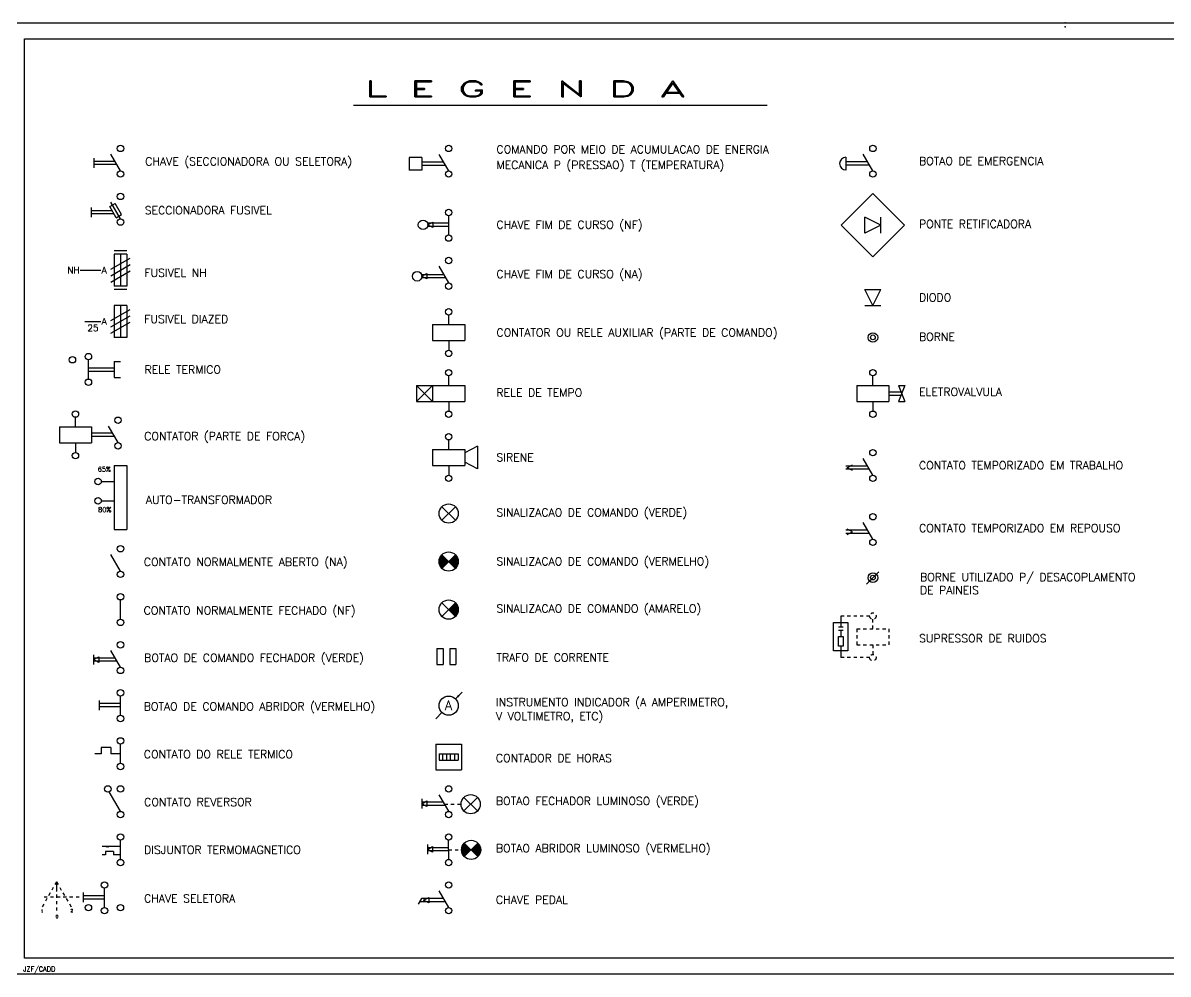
# Model space of a CAD drawing. Extents: x -183 to 870, y 9 to 307.
# Drawn here: x 24.5 to 382.2, y 10 to 307 of the extents above; entities that cross this region are included whole.
import ezdxf
from ezdxf.enums import TextEntityAlignment as Align

# ---------------------------------------------------------------- set-up
doc = ezdxf.new("R2010")
doc.units = 0
doc.header["$MEASUREMENT"] = 0
doc.linetypes.add('HIDDEN1', pattern=[2, 1, -1])
doc.layers.get('0').update_dxf_attribs({"color": 1, "linetype": 'CONTINUOUS'})
for name, color, linetype in [('DES', 7, 'CONTINUOUS'), ('HACHURA', 5, 'CONTINUOUS'), ('HIDDEN1', 3, 'HIDDEN1'), ('MARGEM', 7, 'CONTINUOUS'), ('SIM', 1, 'CONTINUOUS'), ('TEXTO', 6, 'CONTINUOUS'), ('WIDTH', 4, 'CONTINUOUS')]:
    doc.layers.add(name, color=color, linetype=linetype)
doc.styles.add('ROMAND', font='romand')
doc.styles.add('ROMANS', font='romans')

# ---------------------------------------------------------------- blocks, each defined once
blk = doc.blocks.new('*X6')
at = {"color": 0}
for p, q in [((161.51, 50.14), (162.94, 51.57)), ((161.52, 49.79), (163.11, 51.39)), ((161.55, 49.48), (163.29, 51.21)), ((161.56, 50.55), (162.76, 51.74)), ((161.62, 49.19), (163.47, 51.04)), ((161.7, 51.04), (162.58, 51.92)), ((161.7, 48.92), (163.64, 50.86)), ((161.81, 48.67), (163.82, 50.68)), ((161.93, 48.44), (164, 50.51)), ((162.07, 48.23), (164.17, 50.33)), ((162.17, 51.87), (162.41, 52.1)), ((162.23, 48.03), (164.35, 50.15)), ((164.53, 49.98), (166.64, 52.09)), ((164.7, 49.8), (166.81, 51.91)), ((164.88, 49.62), (166.96, 51.71)), ((165.06, 49.45), (167.1, 51.49)), ((165.23, 49.27), (167.22, 51.26)), ((165.41, 49.09), (167.33, 51.01)), ((165.59, 48.92), (167.41, 50.74)), ((165.77, 48.74), (167.47, 50.45)), ((165.94, 48.56), (167.51, 50.13)), ((166.12, 48.39), (167.5, 49.77)), ((166.3, 48.21), (167.44, 49.36)), ((166.47, 48.03), (167.29, 48.85))]:
    blk.add_line(p, q, dxfattribs=at)
blk = doc.blocks.new('*X5')
at = {"color": 0}
for p, q in [((157.51, 124.99), (159.63, 127.11)), ((157.69, 124.81), (159.8, 126.92)), ((157.87, 124.63), (159.96, 126.72)), ((158.04, 124.46), (160.09, 126.51)), ((158.22, 124.28), (160.22, 126.27)), ((158.4, 124.1), (160.32, 126.02)), ((158.57, 123.93), (160.4, 125.76)), ((158.75, 123.75), (160.46, 125.46)), ((158.93, 123.57), (160.5, 125.14)), ((159.1, 123.4), (160.49, 124.78)), ((159.28, 123.22), (160.43, 124.37)), ((159.46, 123.04), (160.27, 123.86))]:
    blk.add_line(p, q, dxfattribs=at)
blk = doc.blocks.new('*X4')
at = {"color": 0}
for p, q in [((154.5, 140), (156, 141.5)), ((154.52, 140.38), (155.82, 141.68)), ((154.52, 139.67), (156.17, 141.33)), ((154.57, 139.37), (156.35, 141.15)), ((154.62, 140.83), (155.64, 141.86)), ((154.64, 139.09), (156.53, 140.97)), ((154.74, 138.83), (156.7, 140.8)), ((154.85, 138.59), (156.88, 140.62)), ((154.86, 141.43), (155.47, 142.03)), ((154.98, 138.37), (157.06, 140.44)), ((155.13, 138.16), (157.24, 140.26)), ((155.29, 137.97), (157.41, 140.09)), ((157.59, 139.91), (159.71, 142.03)), ((157.77, 139.73), (159.87, 141.84)), ((157.94, 139.56), (160.02, 141.63)), ((158.12, 139.38), (160.15, 141.41)), ((158.3, 139.2), (160.26, 141.17)), ((158.47, 139.03), (160.36, 140.91)), ((158.65, 138.85), (160.43, 140.63)), ((158.83, 138.67), (160.48, 140.33)), ((159, 138.5), (160.5, 139.99)), ((159.18, 138.32), (160.48, 139.62)), ((159.36, 138.14), (160.38, 139.17)), ((159.53, 137.97), (160.14, 138.57))]:
    blk.add_line(p, q, dxfattribs=at)

msp = doc.modelspace()

# ---------------------------------------------------------------- linework, layer by layer
at = {"color": 6, "linetype": 'ByBlock'}
msp.add_solid([(160.03, 96.81), (160.5, 96.33), (161.68, 97.98)], dxfattribs=at)
at = {"layer": 'DES'}
for p, q in [((0, 307), (870, 307)), ((127.79, 281.31), (257, 281.31)), ((42.46, 229.8), (48.89, 229.8)), ((43.89, 213.8), (48.89, 213.8)), ((155.62, 78.81), (155.62, 76.81)), ((156.79, 78.81), (156.79, 76.81)), ((158.01, 78.81), (158.01, 76.81)), ((159.33, 78.81), (159.33, 76.81)), ((870, 10), (0, 10))]:
    msp.add_line(p, q, dxfattribs=at)
at = {"layer": 'HIDDEN1'}
for p, q in [((289, 121.79), (280, 121.79)), ((290, 117.8), (290, 120.83)), ((285, 117.8), (295, 117.8)), ((285, 117.8), (285, 112.8)), ((295, 117.8), (295, 112.8)), ((285, 112.8), (295, 112.8)), ((290, 112.8), (290, 109.81)), ((289, 108.81), (280, 108.81)), ((156.21, 63.04), (161.38, 63.04)), ((157.49, 48.81), (161.51, 48.81)), ((35, 38.81), (30.43, 30.75)), ((35, 38.81), (35, 28.98)), ((35, 38.81), (39.74, 30.75)), ((42.13, 33.98), (30.66, 33.98))]:
    msp.add_line(p, q, dxfattribs=at)
for centre in [(290, 121.79), (290, 108.81)]:
    msp.add_circle(centre, 1, dxfattribs=at)
at = {"layer": 'MARGEM', "color": 7}
msp.add_point((350, 305.81), dxfattribs=at)
at = {"layer": 'SIM'}
for p, q in [((46.65, 264.78), (46.65, 261.75)), ((149.16, 264.97), (145.16, 264.97)), ((145.16, 264.94), (145.16, 260.97)), ((149.16, 264.94), (149.16, 260.97)), ((281.58, 265.08), (281.58, 261.07)), ((53.3, 263.75), (46.64, 263.75)), ((53.88, 262.75), (46.64, 262.75)), ((155.94, 263.51), (149.16, 263.51)), ((156.52, 262.51), (149.16, 262.51)), ((288.4, 263.58), (281.58, 263.58)), ((288.98, 262.58), (281.58, 262.58)), ((149.16, 260.97), (145.16, 260.97)), ((51.64, 249.65), (53.37, 250.63)), ((55.37, 247.17), (53.37, 250.63)), ((280.1, 243.81), (290, 253.71)), ((290, 253.71), (299.9, 243.81)), ((52.34, 248.36), (45.84, 248.36)), ((52.95, 247.36), (45.84, 247.36)), ((45.86, 249.38), (45.86, 246.35)), ((53.63, 246.18), (51.63, 249.64)), ((53.62, 246.17), (55.37, 247.17)), ((157.5, 244.44), (150.89, 244.44)), ((157.5, 243.44), (150.89, 243.44)), ((150.91, 243.95), (152.56, 244.8)), ((152.56, 243.1), (150.91, 243.95)), ((152.56, 244.8), (152.56, 243.1)), ((280.1, 243.81), (290, 233.91)), ((292.52, 243.83), (287.52, 246.33)), ((287.52, 241.33), (287.52, 246.33)), ((292.52, 243.83), (287.52, 241.33)), ((290, 233.91), (299.9, 243.81)), ((292.52, 241.33), (292.52, 246.33)), ((52, 230.09), (58, 233.55)), ((57, 235.81), (53, 235.81)), ((53, 234.81), (53, 224.81)), ((57, 234.81), (53, 234.81)), ((55, 234.81), (55, 224.81)), ((57, 234.81), (57, 224.81)), ((52, 228.07), (58, 231.53)), ((52, 226.1), (58, 229.57)), ((156.01, 228.38), (149.03, 228.38)), ((156.59, 227.38), (149.03, 227.38)), ((149.05, 227.89), (150.7, 228.73)), ((150.7, 227.04), (149.05, 227.89)), ((150.7, 228.73), (150.7, 227.04)), ((57, 224.81), (53, 224.81)), ((57, 223.81), (53, 223.81)), ((287.5, 223.81), (292.5, 223.81)), ((290, 218.81), (287.5, 223.81)), ((290, 218.81), (292.5, 223.81)), ((53, 218.81), (53, 208.81)), ((57, 218.81), (53, 218.81)), ((55, 218.81), (55, 208.81)), ((57, 218.81), (57, 208.81)), ((287.5, 218.81), (292.5, 218.81)), ((52, 214.09), (58, 217.55)), ((52, 212.07), (58, 215.53)), ((157.5, 212.8), (157.5, 215.83)), ((52, 210.1), (58, 213.57)), ((152.5, 212.8), (162.5, 212.8)), ((152.5, 212.8), (152.5, 207.8)), ((162.5, 212.8), (162.5, 207.8)), ((57, 208.81), (53, 208.81)), ((152.5, 207.8), (162.5, 207.8)), ((157.5, 207.8), (157.5, 204.81)), ((53, 201.31), (53, 196.31)), ((53, 201.31), (55, 201.31)), ((44.99, 199.31), (53, 199.31)), ((44.99, 198.31), (53, 198.31)), ((157.5, 193.8), (157.5, 196.83)), ((290, 193.8), (290, 196.83)), ((53, 196.31), (55, 196.31)), ((147.5, 193.8), (162.5, 193.8)), ((152.5, 193.8), (147.5, 188.8)), ((147.5, 193.8), (152.5, 188.8)), ((147.5, 193.8), (147.5, 188.8)), ((152.5, 193.8), (152.5, 188.8)), ((162.5, 193.8), (162.5, 188.8)), ((285, 193.8), (295, 193.8)), ((285, 193.8), (285, 188.8)), ((295, 193.8), (295, 188.8)), ((298, 193.8), (300, 188.8)), ((300, 193.8), (298, 188.8)), ((298, 193.8), (300, 193.8)), ((295, 191.8), (298.8, 191.8)), ((295, 190.8), (298.8, 190.8)), ((147.5, 188.8), (162.5, 188.8)), ((157.5, 188.8), (157.5, 185.81)), ((285, 188.8), (295, 188.8)), ((290, 188.8), (290, 185.81)), ((298, 188.8), (300, 188.8)), ((40.93, 180.87), (40.93, 183.9)), ((35.93, 180.87), (45.93, 180.87)), ((35.93, 180.87), (35.93, 175.87)), ((52.54, 178.86), (45.87, 178.86)), ((45.93, 180.87), (45.93, 175.87)), ((35.93, 175.87), (45.93, 175.87)), ((40.93, 175.87), (40.93, 172.88)), ((53.12, 177.86), (45.87, 177.86)), ((157.5, 173.8), (157.5, 176.83)), ((152.5, 173.8), (162.5, 173.8)), ((152.5, 173.8), (152.5, 168.8)), ((166.5, 174.8), (162.5, 172.8)), ((162.5, 173.8), (162.5, 168.8)), ((166.5, 174.8), (166.5, 167.8)), ((53, 168.81), (53, 148.81)), ((53, 168.81), (57, 168.81)), ((57, 168.81), (57, 148.81)), ((152.5, 168.8), (162.5, 168.8)), ((157.5, 168.8), (157.5, 165.81)), ((166.5, 167.8), (162.5, 169.8)), ((288.39, 168.61), (281.53, 168.61)), ((281.97, 168.12), (283.62, 168.97)), ((283.62, 167.27), (281.97, 168.12)), ((288.96, 167.61), (281.53, 167.61)), ((49, 163.81), (53, 163.81)), ((49, 157.81), (53, 157.81)), ((155.38, 155.93), (159.62, 151.69)), ((155.38, 151.69), (159.62, 155.93)), ((53, 148.81), (57, 148.81)), ((288.39, 148.61), (281.53, 148.61)), ((288.96, 147.61), (281.53, 147.61)), ((283.62, 148.12), (281.97, 148.97)), ((281.97, 147.27), (283.62, 148.12)), ((155.38, 140.93), (159.62, 136.69)), ((155.38, 136.69), (159.62, 140.93)), ((287.97, 131.74), (291.84, 135.61)), ((159.62, 125.93), (155.38, 121.69)), ((159.62, 121.69), (155.38, 125.93)), ((280, 121.79), (280, 118.4)), ((277.73, 110.96), (277.73, 119.74)), ((277.73, 119.74), (282.13, 119.74)), ((279.22, 118.4), (280.71, 118.4)), ((282.13, 119.74), (282.13, 110.96)), ((279.22, 117.43), (280.71, 117.43)), ((279.22, 115.42), (280.71, 115.42)), ((279.22, 112.37), (279.22, 115.42)), ((280, 117.43), (280, 115.42)), ((280.71, 115.42), (280.71, 112.37)), ((153.83, 111.68), (153.83, 106.68)), ((153.83, 111.68), (155.83, 111.68)), ((155.83, 111.68), (155.83, 106.68)), ((157.83, 111.68), (159.77, 111.68)), ((157.83, 111.68), (157.83, 106.68)), ((159.77, 111.68), (159.77, 106.68)), ((282.13, 110.96), (277.73, 110.96)), ((280.71, 112.37), (279.22, 112.37)), ((280, 112.37), (280, 108.81)), ((53.34, 108.67), (46.53, 108.67)), ((53.92, 107.67), (46.53, 107.67)), ((46.55, 109.69), (46.55, 106.66)), ((46.55, 108.18), (48.2, 109.03)), ((48.2, 107.33), (46.55, 108.18)), ((48.2, 109.03), (48.2, 107.33)), ((153.83, 106.68), (155.83, 106.68)), ((157.83, 106.68), (159.77, 106.68)), ((159.62, 95.93), (161.68, 97.98)), ((54.99, 94.44), (48.34, 94.44)), ((54.99, 93.44), (48.34, 93.44)), ((48.35, 95.47), (48.35, 92.44)), ((153.44, 89.75), (155.38, 91.69)), ((49, 78.79), (47, 78.79)), ((49, 80.79), (49, 78.79)), ((52, 80.79), (49, 80.79)), ((52, 80.79), (52, 78.79)), ((54.99, 78.79), (52, 78.79)), ((153.5, 81.81), (153.5, 73.81)), ((153.5, 81.81), (161.5, 81.81)), ((154.5, 78.81), (154.5, 76.81)), ((154.5, 78.81), (160.5, 78.81)), ((160.5, 78.81), (160.5, 76.81)), ((161.5, 81.81), (161.5, 73.81)), ((154.5, 76.81), (160.5, 76.81)), ((153.5, 73.81), (161.5, 73.81)), ((149.08, 64.72), (149.08, 61.69)), ((162.24, 60.94), (166.49, 65.18)), ((162.26, 65.17), (166.51, 60.93)), ((155.83, 63.69), (149.06, 63.69)), ((156.41, 62.69), (149.06, 62.69)), ((149.08, 63.2), (150.73, 64.05)), ((150.73, 62.35), (149.08, 63.2)), ((150.73, 64.05), (150.73, 62.35)), ((150.85, 50.47), (150.85, 47.44)), ((162.37, 46.69), (166.62, 50.93)), ((162.39, 50.92), (166.64, 46.68)), ((50.36, 47.28), (49.25, 47.28)), ((55, 49.81), (49.27, 49.81)), ((52.86, 48.28), (50.36, 48.28)), ((50.36, 48.28), (50.36, 47.28)), ((52.86, 48.28), (52.86, 47.28)), ((55, 47.28), (52.86, 47.28)), ((157.34, 49.44), (150.84, 49.44)), ((157.49, 48.44), (150.84, 48.44)), ((150.85, 48.95), (152.5, 49.8)), ((152.5, 48.1), (150.85, 48.95)), ((152.5, 49.8), (152.5, 48.1)), ((35, 38.81), (35, 35.98)), ((49.99, 34.44), (43.34, 34.44)), ((49.99, 33.44), (43.34, 33.44)), ((43.35, 35.47), (43.35, 32.44)), ((149.03, 33.59), (147.99, 31.88)), ((156.47, 32.59), (148.42, 32.59)), ((155.89, 33.59), (149.03, 33.59)), ((149.69, 33.1), (151.34, 33.95)), ((151.34, 32.25), (149.69, 33.1)), ((151.34, 33.95), (151.34, 32.25))]:
    msp.add_line(p, q, dxfattribs=at)
at = {"layer": 'SIM', "color": 4}
for p, q in [((55, 260.82), (51.99, 266)), ((157.5, 260.82), (154.51, 265.96)), ((290, 260.82), (286.99, 266)), ((55, 245.82), (51.99, 251)), ((157.5, 240.82), (157.5, 246.81)), ((157.5, 225.82), (154.49, 231)), ((45, 195.82), (44.99, 201.81)), ((54.23, 175.95), (51.22, 181.13)), ((290, 165.82), (287, 171.01)), ((290, 145.82), (287, 151.01)), ((55, 135.82), (51.99, 141)), ((55, 120.81), (55, 126.81)), ((55, 105.82), (51.99, 111)), ((55, 90.82), (54.99, 96.81)), ((55, 75.82), (54.99, 81.81)), ((55, 60.82), (51.47, 66.9)), ((157.5, 60.82), (154.49, 66)), ((55, 45.82), (54.99, 51.77)), ((157.5, 45.82), (157.49, 51.81)), ((50, 30.82), (49.99, 36.81)), ((157.5, 30.82), (154.49, 36))]:
    msp.add_line(p, q, dxfattribs=at)
at = {"layer": 'SIM'}
for centre, radius in [((55, 267.81), 1), ((157.5, 267.81), 1), ((290, 267.81), 1), ((55, 259.81), 1), ((157.5, 259.81), 1), ((290, 259.81), 1), ((55, 252.81), 1), ((157.5, 247.81), 1), ((55, 244.81), 1), ((149.51, 243.95), 1.5), ((157.5, 239.81), 1), ((157.5, 232.81), 1), ((147.66, 227.89), 1.5), ((157.5, 224.81), 1), ((157.5, 216.79), 1), ((290, 208.77), 1.5), ((290, 208.81), 0.75), ((157.5, 203.81), 1), ((40, 201.81), 1), ((45, 202.81), 1), ((157.5, 197.79), 1), ((290, 197.79), 1), ((45, 194.81), 1), ((40.93, 184.86), 1), ((54.23, 182.94), 1), ((157.5, 184.81), 1), ((290, 184.81), 1), ((54.23, 174.94), 1), ((157.5, 177.79), 1), ((40.93, 171.88), 1), ((290, 172.81), 1), ((48, 163.81), 1), ((157.5, 164.81), 1), ((290, 164.81), 1), ((48, 157.78), 1), ((157.5, 153.81), 3), ((290, 152.81), 1), ((55, 142.81), 1), ((290, 144.81), 1), ((157.5, 138.81), 3), ((55, 134.81), 1), ((290, 133.77), 1.5), ((290, 133.81), 0.75), ((55, 127.81), 1), ((157.5, 123.81), 3), ((55, 119.81), 1), ((55, 112.81), 1), ((55, 104.81), 1), ((55, 97.81), 1), ((157.5, 93.81), 3), ((55, 89.81), 1), ((55, 82.81), 1), ((55, 74.81), 1), ((51.06, 67.81), 1), ((55, 67.81), 1), ((157.5, 67.81), 1), ((164.38, 63.04), 3), ((55, 59.81), 1), ((157.5, 59.81), 1), ((55, 52.81), 1), ((157.5, 52.81), 1), ((164.51, 48.79), 3), ((55, 44.81), 1), ((157.5, 44.81), 1), ((50, 37.81), 1), ((157.5, 37.81), 1), ((45, 30.75), 1), ((50, 29.81), 1), ((54.99, 30.75), 1), ((157.5, 29.81), 1)]:
    msp.add_circle(centre, radius, dxfattribs=at)
msp.add_arc((281.58, 263.08), 2, 90, 270, dxfattribs=at)
at = {"layer": 'TEXTO'}
msp.add_point((350, 307), dxfattribs=at)
at = {"layer": 'TEXTO', "color": 6}
msp.add_solid([(51.27, 49.48), (51.27, 50.14), (49.27, 49.81)], dxfattribs=at)
at = {"layer": 'WIDTH'}
for p, q in [((25, 15), (25, 302)), ((25, 302), (865, 302)), ((865, 15), (25, 15))]:
    msp.add_line(p, q, dxfattribs=at)

# ---------------------------------------------------------------- block references
at = {"layer": 'HACHURA'}
for name in ['*X4', '*X5', '*X6']:
    msp.add_blockref(name, (0, -1.19), dxfattribs=at)

# ---------------------------------------------------------------- texts
at = {"layer": 'TEXTO', "color": 4, "style": 'ROMAND', "width": 2}
msp.add_text('L E G E N D A', height=5, dxfattribs=at).set_placement((131.12, 283.87))
at = {"layer": 'TEXTO', "style": 'ROMANS'}
for s, height, p in [('COMANDO POR MEIO DE ACUMULACAO DE ENERGIA', 2.5, (172.43, 266.27)), ('CHAVE (SECCIONADORA OU SELETORA)', 2.5, (62.72, 262.5)), ('BOTAO DE EMERGENCIA', 2.5, (304.38, 262.62)), ('MECANICA P (PRESSAO) T (TEMPERATURA)', 2.5, (172.43, 261.41)), ('SECCIONADORA FUSIVEL', 2.5, (62.55, 247.23)), ('CHAVE FIM DE CURSO (NF)', 2.5, (172.43, 242.75)), ('PONTE RETIFICADORA', 2.5, (304.38, 242.96)), ('FUSIVEL NH', 2.5, (62.46, 227.75)), ('CHAVE FIM DE CURSO (NA)', 2.5, (172.43, 227.32)), ('DIODO', 2.5, (304.38, 220.02)), ('FUSIVEL DIAZED', 2.5, (62.42, 213.27)), ('25', 2, (44.69, 210.77)), ('CONTATOR OU RELE AUXILIAR (PARTE DE COMANDO)', 2.5, (172.43, 209.05)), ('BORNE', 2.5, (304.38, 207.75)), ('RELE TERMICO', 2.5, (62.51, 197.5)), ('RELE DE TEMPO', 2.5, (172.41, 190.31)), ('ELETROVALVULA', 2.5, (304.38, 190.54)), ('CONTATOR (PARTE DE FORCA)', 2.5, (62.42, 176.72)), ('SIRENE', 2.5, (172.41, 170.1)), ('65%', 1.5, (47.9, 166.89)), ('CONTATO TEMPORIZADO EM TRABALHO', 2.5, (304.38, 167.62)), ('AUTO-TRANSFORMADOR', 2.5, (62.93, 156.84)), ('80%', 1.5, (48.02, 154.26)), ('SINALIZACAO DE COMANDO (VERDE)', 2.5, (172.41, 152.91)), ('CONTATO TEMPORIZADO EM REPOUSO', 2.5, (304.4, 148)), ('CONTATO NORMALMENTE ABERTO (NA)', 2.5, (62.3, 137.45)), ('SINALIZACAO DE COMANDO (VERMELHO)', 2.5, (172.41, 137.62)), ('BORNE UTILIZADO P/ DESACOPLAMENTO ', 2.5, (304.7, 132.71)), ('DE PAINEIS', 2.5, (304.67, 128.62)), ('CONTATO NORMALMENTE FECHADO (NF)', 2.5, (62.23, 122.28)), ('SINALIZACAO DE COMANDO (AMARELO)', 2.5, (172.41, 122.89)), ('SUPRESSOR DE RUIDOS', 2.5, (304.4, 113.6)), ('BOTAO DE COMANDO FECHADOR (VERDE)', 2.5, (62.38, 107.51)), ('TRAFO DE CORRENTE', 2.5, (172.41, 107.6)), ('INSTRUMENTO INDICADOR (A AMPERIMETRO,', 2.5, (172.26, 93.66)), ('BOTAO DE COMANDO ABRIDOR (VERMELHO)', 2.5, (62.25, 92.32)), ('A', 3, (156.28, 92.46)), ('V VOLTIMETRO, ETC)', 2.5, (172.26, 89.29)), ('CONTATO DO RELE TERMICO', 2.5, (62.28, 77.4)), ('CONTADOR DE HORAS', 2.5, (172.26, 76.2)), ('CONTATO REVERSOR', 2.5, (62.38, 62.47)), ('BOTAO FECHADOR LUMINOSO (VERDE)', 2.5, (172.26, 62.81)), ('BOTAO ABRIDOR LUMINOSO (VERMELHO)', 2.5, (172.26, 48.06)), ('DISJUNTOR TERMOMAGNETICO', 2.5, (62.35, 47.55)), ('CHAVE SELETORA', 2.5, (62.35, 32.38)), ('CHAVE PEDAL', 2.5, (172.26, 31.97)), ('1', 1, (30.12, 29.13)), ('2', 1, (39.36, 29.29)), ('0', 1, (34.74, 27.44)), ('JZF/CADD', 1.5, (24.6, 10.82))]:
    msp.add_text(s, height=height, dxfattribs=at).set_placement(p)
for s, p in [('NH', (40.33, 229.8)), ('A', (49.9, 229.8)), ('A', (49.9, 213.8))]:
    msp.add_text(s, height=2, dxfattribs=at).set_placement(p, align=Align.MIDDLE)

doc.saveas('drawing.dxf')
